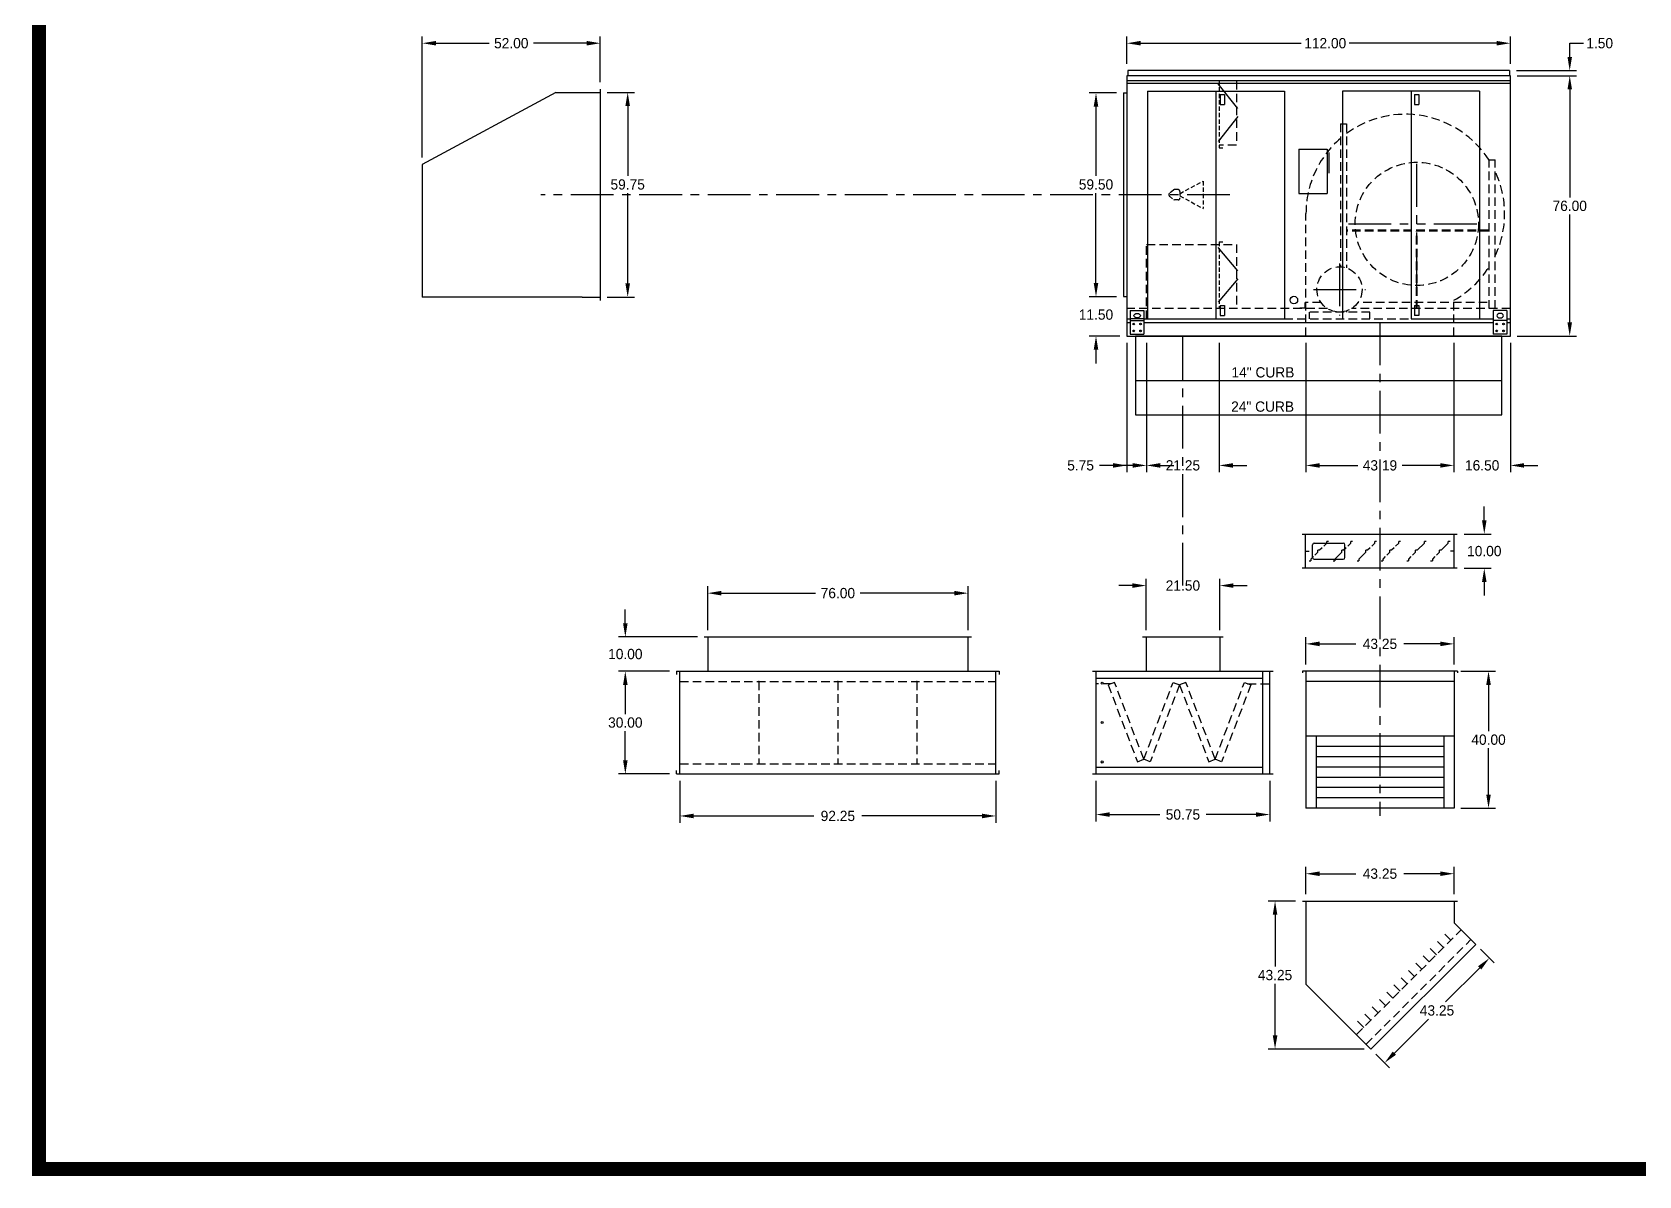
# Model space of a CAD drawing. Header units: inches. Extents: x 2 to 748, y -875 to 77.
# Drawn here: x 2.4 to 471.6, y -875.3 to -541.3 of the extents above; entities that cross this region are included whole.
import ezdxf
from ezdxf.enums import TextEntityAlignment as Align

# ---------------------------------------------------------------- set-up
doc = ezdxf.new("R2010")
doc.units = ezdxf.units.IN
doc.header["$LTSCALE"] = 10
doc.header["$MEASUREMENT"] = 0
for name, pattern in [('CENTER', [2, 1.25, -0.25, 0.25, -0.25]), ('HIDDEN', [0.375, 0.25, -0.125]), ('PHANTOM', [2.5, 1.25, -0.25, 0.25, -0.25, 0.25, -0.25])]:
    doc.linetypes.add(name, pattern=pattern)
for name, color, linetype in [('14CURB', 6, 'Continuous'), ('24CURB', 6, 'Continuous'), ('centerline', 2, 'CENTER'), ('DIFFUSER', 5, 'Continuous'), ('DISC-DAMPER', 5, 'Continuous'), ('FA-FILTER', 5, 'Continuous'), ('FDT-HOOD', 5, 'Continuous'), ('OBJECT', 5, 'Continuous'), ('RAM36UNIT', 3, 'Continuous')]:
    doc.layers.add(name, color=color, linetype=linetype)
doc.layers.add('TEXT', color=7, linetype='Continuous', lineweight=40)
doc.dimstyles.new('DIMENSIONS', dxfattribs={"dimscale": 0, "dimtxt": 3, "dimasz": 4, "dimexe": 2, "dimexo": 2, "dimgap": 1, "dimtad": 0, "dimtih": 1, "dimtoh": 1, "dimzin": 0, "dimdsep": 46, "dimtxsty": 'Standard', "dimcen": 0.09, "dimclrd": 256, "dimclrt": 1, "dimadec": 0, "dimazin": 0, "dimtfac": 1, "dimtofl": 0, "dimtmove": 0, "dimatfit": 3, "dimfxl": 0, "dimtolj": 1, "dimtzin": 0, "dimarcsym": 0})

# ---------------------------------------------------------------- blocks, each defined once
blk = doc.blocks.new('*D51')
at = {"layer": 'DEFPOINTS', "color": 0}
for p in [(168.33, -558.93), (168.33, -618.68), (176.32, -618.68)]:
    blk.add_point(p, dxfattribs=at)
at = {"layer": 'RAM36UNIT', "color": 0, "lineweight": -2}
for p, q in [((170.33, -558.93), (178.32, -558.93)), ((170.33, -618.68), (178.32, -618.68))]:
    blk.add_line(p, q, dxfattribs=at)
at = {"layer": 'RAM36UNIT', "lineweight": -2}
for p, q in [((176.32, -562.93), (176.32, -583.31)), ((176.32, -614.68), (176.32, -588.31))]:
    blk.add_line(p, q, dxfattribs=at)
at = {"layer": 'RAM36UNIT'}
for points in [[(175.65, -562.93), (176.99, -562.93), (176.32, -558.93)], [(175.65, -614.68), (176.99, -614.68), (176.32, -618.68)]]:
    blk.add_solid(points, dxfattribs=at)
at = {"layer": 'RAM36UNIT', "color": 1, "insert": (176.32, -585.81), "char_height": 3, "attachment_point": 5}
blk.add_mtext('\\A1;59.75', dxfattribs=at)
blk = doc.blocks.new('*D52')
at = {"layer": 'DEFPOINTS', "color": 0}
for p in [(168.33, -544.56), (168.33, -557.93), (116.33, -579.93)]:
    blk.add_point(p, dxfattribs=at)
at = {"layer": 'RAM36UNIT', "color": 0, "lineweight": -2}
for p, q in [((116.33, -577.93), (116.33, -542.56)), ((168.33, -555.93), (168.33, -542.56))]:
    blk.add_line(p, q, dxfattribs=at)
at = {"layer": 'RAM36UNIT', "lineweight": -2}
for p, q in [((120.33, -544.56), (135.83, -544.56)), ((164.33, -544.56), (148.83, -544.56))]:
    blk.add_line(p, q, dxfattribs=at)
at = {"layer": 'RAM36UNIT'}
for points in [[(120.33, -543.89), (120.33, -545.22), (116.33, -544.56)], [(164.33, -543.89), (164.33, -545.22), (168.33, -544.56)]]:
    blk.add_solid(points, dxfattribs=at)
at = {"layer": 'RAM36UNIT', "color": 1, "insert": (142.33, -544.56), "char_height": 3, "attachment_point": 5}
blk.add_mtext('\\A1;52.00', dxfattribs=at)
blk = doc.blocks.new('*D54')
at = {"layer": 'DEFPOINTS', "color": 0}
for p in [(423.92, -807.69), (393.34, -838.27), (397.34, -842.27)]:
    blk.add_point(p, dxfattribs=at)
at = {"layer": 'RAM36UNIT', "color": 0, "lineweight": -2}
for p, q in [((425.34, -809.11), (429.34, -813.11)), ((394.76, -839.69), (398.76, -843.69))]:
    blk.add_line(p, q, dxfattribs=at)
at = {"layer": 'RAM36UNIT', "lineweight": -2}
for p, q in [((425.1, -814.52), (415.13, -824.48)), ((400.17, -839.45), (410.13, -829.48))]:
    blk.add_line(p, q, dxfattribs=at)
at = {"layer": 'RAM36UNIT'}
for points in [[(424.62, -814.05), (425.57, -814.99), (427.92, -811.69)], [(399.7, -838.97), (400.64, -839.92), (397.34, -842.27)]]:
    blk.add_solid(points, dxfattribs=at)
at = {"layer": 'RAM36UNIT', "color": 1, "insert": (412.63, -826.98), "char_height": 3, "attachment_point": 5}
blk.add_mtext('\\A1;43.25', dxfattribs=at)
blk = doc.blocks.new('*D55')
at = {"layer": 'DEFPOINTS', "color": 0}
for p in [(373.34, -795.02), (365.34, -838.27), (393.34, -838.27)]:
    blk.add_point(p, dxfattribs=at)
at = {"layer": 'RAM36UNIT', "color": 0, "lineweight": -2}
for p, q in [((371.34, -795.02), (363.34, -795.02)), ((391.34, -838.27), (363.34, -838.27))]:
    blk.add_line(p, q, dxfattribs=at)
at = {"layer": 'RAM36UNIT', "lineweight": -2}
for p, q in [((365.34, -799.02), (365.34, -814.15)), ((365.34, -834.27), (365.34, -819.15))]:
    blk.add_line(p, q, dxfattribs=at)
at = {"layer": 'RAM36UNIT'}
for points in [[(364.68, -799.02), (366.01, -799.02), (365.34, -795.02)], [(364.68, -834.27), (366.01, -834.27), (365.34, -838.27)]]:
    blk.add_solid(points, dxfattribs=at)
at = {"layer": 'RAM36UNIT', "color": 1, "insert": (365.34, -816.65), "char_height": 3, "attachment_point": 5}
blk.add_mtext('\\A1;43.25', dxfattribs=at)
blk = doc.blocks.new('*D56')
at = {"layer": 'DEFPOINTS', "color": 0}
for p in [(417.59, -787.05), (374.34, -795.02), (417.59, -795.02)]:
    blk.add_point(p, dxfattribs=at)
at = {"layer": 'RAM36UNIT', "color": 0, "lineweight": -2}
for p, q in [((374.34, -793.02), (374.34, -785.05)), ((417.59, -793.02), (417.59, -785.05))]:
    blk.add_line(p, q, dxfattribs=at)
at = {"layer": 'RAM36UNIT', "lineweight": -2}
for p, q in [((378.34, -787.05), (388.97, -787.05)), ((413.59, -787.05), (402.97, -787.05))]:
    blk.add_line(p, q, dxfattribs=at)
at = {"layer": 'RAM36UNIT'}
for points in [[(378.34, -786.38), (378.34, -787.72), (374.34, -787.05)], [(413.59, -786.38), (413.59, -787.72), (417.59, -787.05)]]:
    blk.add_solid(points, dxfattribs=at)
at = {"layer": 'RAM36UNIT', "color": 1, "insert": (395.97, -787.05), "char_height": 3, "attachment_point": 5}
blk.add_mtext('\\A1;43.25', dxfattribs=at)
blk = doc.blocks.new('*D57')
at = {"layer": 'DEFPOINTS', "color": 0}
for p in [(434.06, -554.06), (451.38, -554.06), (434.06, -630.06)]:
    blk.add_point(p, dxfattribs=at)
at = {"layer": 'RAM36UNIT', "color": 0, "lineweight": -2}
for p, q in [((436.06, -554.06), (453.38, -554.06)), ((436.06, -630.06), (453.38, -630.06))]:
    blk.add_line(p, q, dxfattribs=at)
at = {"layer": 'RAM36UNIT', "lineweight": -2}
for p, q in [((451.38, -558.06), (451.38, -589.56)), ((451.38, -626.06), (451.38, -594.56))]:
    blk.add_line(p, q, dxfattribs=at)
at = {"layer": 'RAM36UNIT'}
for points in [[(450.72, -558.06), (452.05, -558.06), (451.38, -554.06)], [(450.72, -626.06), (452.05, -626.06), (451.38, -630.06)]]:
    blk.add_solid(points, dxfattribs=at)
at = {"layer": 'RAM36UNIT', "color": 1, "insert": (451.38, -592.06), "char_height": 3, "attachment_point": 5}
blk.add_mtext('\\A1;76.00', dxfattribs=at)
blk = doc.blocks.new('*D58')
at = {"layer": 'DEFPOINTS', "color": 0}
for p in [(321.06, -559.06), (313.06, -618.56), (321.06, -618.56)]:
    blk.add_point(p, dxfattribs=at)
at = {"layer": 'RAM36UNIT', "color": 0, "lineweight": -2}
for p, q in [((319.06, -559.06), (311.06, -559.06)), ((319.06, -618.56), (311.06, -618.56))]:
    blk.add_line(p, q, dxfattribs=at)
at = {"layer": 'RAM36UNIT', "lineweight": -2}
for p, q in [((313.06, -563.06), (313.06, -583.31)), ((313.06, -614.56), (313.06, -588.31))]:
    blk.add_line(p, q, dxfattribs=at)
at = {"layer": 'RAM36UNIT'}
for points in [[(312.39, -563.06), (313.73, -563.06), (313.06, -559.06)], [(312.39, -614.56), (313.73, -614.56), (313.06, -618.56)]]:
    blk.add_solid(points, dxfattribs=at)
at = {"layer": 'RAM36UNIT', "color": 1, "insert": (313.06, -585.81), "char_height": 3, "attachment_point": 5}
blk.add_mtext('\\A1;59.50', dxfattribs=at)
blk = doc.blocks.new('*D59')
at = {"layer": 'DEFPOINTS', "color": 0}
for p in [(418.53, -687.86), (426.43, -687.86), (418.53, -697.86)]:
    blk.add_point(p, dxfattribs=at)
at = {"layer": 'RAM36UNIT', "lineweight": -2}
for p, q in [((426.43, -683.86), (426.43, -679.86)), ((426.43, -701.86), (426.43, -705.86))]:
    blk.add_line(p, q, dxfattribs=at)
at = {"layer": 'RAM36UNIT', "color": 0, "lineweight": -2}
for p, q in [((420.53, -687.86), (428.43, -687.86)), ((420.53, -697.86), (428.43, -697.86))]:
    blk.add_line(p, q, dxfattribs=at)
at = {"layer": 'RAM36UNIT'}
for points in [[(425.76, -683.86), (427.1, -683.86), (426.43, -687.86)], [(425.76, -701.86), (427.1, -701.86), (426.43, -697.86)]]:
    blk.add_solid(points, dxfattribs=at)
at = {"layer": 'RAM36UNIT', "color": 1, "insert": (426.43, -692.86), "char_height": 3, "attachment_point": 5}
blk.add_mtext('\\A1;10.00', dxfattribs=at)
blk = doc.blocks.new('*D60')
at = {"layer": 'DEFPOINTS', "color": 0}
for p in [(417.56, -630.06), (434.06, -630.06), (417.56, -667.83)]:
    blk.add_point(p, dxfattribs=at)
at = {"layer": 'RAM36UNIT', "color": 0, "lineweight": -2}
for p, q in [((417.56, -632.06), (417.56, -669.83)), ((434.06, -632.06), (434.06, -669.83))]:
    blk.add_line(p, q, dxfattribs=at)
at = {"layer": 'RAM36UNIT', "lineweight": -2}
for p, q in [((413.56, -667.83), (409.56, -667.83)), ((438.06, -667.83), (442.06, -667.83))]:
    blk.add_line(p, q, dxfattribs=at)
at = {"layer": 'RAM36UNIT'}
for points in [[(413.56, -667.17), (413.56, -668.5), (417.56, -667.83)], [(438.06, -667.17), (438.06, -668.5), (434.06, -667.83)]]:
    blk.add_solid(points, dxfattribs=at)
at = {"layer": 'RAM36UNIT', "color": 1, "insert": (425.81, -667.83), "char_height": 3, "attachment_point": 5}
blk.add_mtext('\\A1;16.50', dxfattribs=at)
blk = doc.blocks.new('*D61')
at = {"layer": 'DEFPOINTS', "color": 0}
for p in [(374.37, -630.06), (417.56, -630.06), (374.37, -667.83)]:
    blk.add_point(p, dxfattribs=at)
at = {"layer": 'RAM36UNIT', "color": 0, "lineweight": -2}
for p, q in [((374.37, -632.06), (374.37, -669.83)), ((417.56, -632.06), (417.56, -669.83))]:
    blk.add_line(p, q, dxfattribs=at)
at = {"layer": 'RAM36UNIT', "lineweight": -2}
for p, q in [((378.37, -667.83), (389.47, -667.83)), ((413.56, -667.83), (402.47, -667.83))]:
    blk.add_line(p, q, dxfattribs=at)
at = {"layer": 'RAM36UNIT'}
for points in [[(378.37, -667.17), (378.37, -668.5), (374.37, -667.83)], [(413.56, -667.17), (413.56, -668.5), (417.56, -667.83)]]:
    blk.add_solid(points, dxfattribs=at)
at = {"layer": 'RAM36UNIT', "color": 1, "insert": (395.97, -667.83), "char_height": 3, "attachment_point": 5}
blk.add_mtext('\\A1;43.19', dxfattribs=at)
blk = doc.blocks.new('*D62')
at = {"layer": 'DEFPOINTS', "color": 0}
for p in [(321.06, -618.56), (313.06, -630.06), (322.06, -630.06)]:
    blk.add_point(p, dxfattribs=at)
at = {"layer": 'RAM36UNIT', "lineweight": -2}
for p, q in [((313.06, -614.56), (313.06, -610.56)), ((313.06, -634.06), (313.06, -638.06))]:
    blk.add_line(p, q, dxfattribs=at)
at = {"layer": 'RAM36UNIT', "color": 0, "lineweight": -2}
for p, q in [((319.06, -618.56), (311.06, -618.56)), ((320.06, -630.06), (311.06, -630.06))]:
    blk.add_line(p, q, dxfattribs=at)
at = {"layer": 'RAM36UNIT'}
for points in [[(312.39, -614.56), (313.73, -614.56), (313.06, -618.56)], [(312.39, -634.06), (313.73, -634.06), (313.06, -630.06)]]:
    blk.add_solid(points, dxfattribs=at)
at = {"layer": 'RAM36UNIT', "color": 1, "insert": (313.06, -623.81), "char_height": 3, "attachment_point": 5}
blk.add_mtext('\\A1;11.50', dxfattribs=at)
blk = doc.blocks.new('*D64')
at = {"layer": 'DEFPOINTS', "color": 0}
for p in [(434.06, -544.56), (322.06, -552.56), (434.06, -552.56)]:
    blk.add_point(p, dxfattribs=at)
at = {"layer": 'RAM36UNIT', "color": 0, "lineweight": -2}
for p, q in [((322.06, -550.56), (322.06, -542.56)), ((434.06, -550.56), (434.06, -542.56))]:
    blk.add_line(p, q, dxfattribs=at)
at = {"layer": 'RAM36UNIT', "lineweight": -2}
for p, q in [((326.06, -544.56), (372.99, -544.56)), ((430.06, -544.56), (386.99, -544.56))]:
    blk.add_line(p, q, dxfattribs=at)
at = {"layer": 'RAM36UNIT'}
for points in [[(326.06, -543.89), (326.06, -545.22), (322.06, -544.56)], [(430.06, -543.89), (430.06, -545.22), (434.06, -544.56)]]:
    blk.add_solid(points, dxfattribs=at)
at = {"layer": 'RAM36UNIT', "color": 1, "insert": (379.99, -544.56), "char_height": 3, "attachment_point": 5}
blk.add_mtext('\\A1;112.00', dxfattribs=at)
blk = doc.blocks.new('*D65')
at = {"layer": 'DEFPOINTS', "color": 0}
for p in [(433.81, -552.56), (451.38, -552.56), (434.06, -554.06)]:
    blk.add_point(p, dxfattribs=at)
at = {"layer": 'RAM36UNIT', "lineweight": -2}
for p, q in [((451.38, -548.56), (451.38, -544.56)), ((451.38, -544.56), (455.38, -544.56)), ((451.38, -558.06), (451.38, -562.06))]:
    blk.add_line(p, q, dxfattribs=at)
at = {"layer": 'RAM36UNIT', "color": 0, "lineweight": -2}
for p, q in [((435.81, -552.56), (453.38, -552.56)), ((436.06, -554.06), (453.38, -554.06))]:
    blk.add_line(p, q, dxfattribs=at)
at = {"layer": 'RAM36UNIT'}
for points in [[(450.72, -548.56), (452.05, -548.56), (451.38, -552.56)], [(450.72, -558.06), (452.05, -558.06), (451.38, -554.06)]]:
    blk.add_solid(points, dxfattribs=at)
at = {"layer": 'RAM36UNIT', "color": 1, "insert": (460.13, -544.56), "char_height": 3, "attachment_point": 5}
blk.add_mtext('\\A1;1.50', dxfattribs=at)
blk = doc.blocks.new('*D138')
at = {"layer": 'DEFPOINTS', "color": 0}
for p in [(191.56, -757.92), (283.81, -757.92), (191.56, -770.19)]:
    blk.add_point(p, dxfattribs=at)
at = {"layer": 'RAM36UNIT', "color": 0, "lineweight": -2}
for p, q in [((191.56, -759.92), (191.56, -772.19)), ((283.81, -759.92), (283.81, -772.19))]:
    blk.add_line(p, q, dxfattribs=at)
at = {"layer": 'RAM36UNIT', "lineweight": -2}
for p, q in [((195.56, -770.19), (230.69, -770.19)), ((279.81, -770.19), (244.69, -770.19))]:
    blk.add_line(p, q, dxfattribs=at)
at = {"layer": 'RAM36UNIT'}
for points in [[(195.56, -769.52), (195.56, -770.85), (191.56, -770.19)], [(279.81, -769.52), (279.81, -770.85), (283.81, -770.19)]]:
    blk.add_solid(points, dxfattribs=at)
at = {"layer": 'RAM36UNIT', "color": 1, "insert": (237.69, -770.19), "char_height": 3, "attachment_point": 5}
blk.add_mtext('\\A1;92.25', dxfattribs=at)
blk = doc.blocks.new('*D139')
at = {"layer": 'DEFPOINTS', "color": 0}
for p in [(313.06, -757.92), (363.81, -757.92), (313.06, -769.77)]:
    blk.add_point(p, dxfattribs=at)
at = {"layer": 'RAM36UNIT', "color": 0, "lineweight": -2}
for p, q in [((313.06, -759.92), (313.06, -771.77)), ((363.81, -759.92), (363.81, -771.77))]:
    blk.add_line(p, q, dxfattribs=at)
at = {"layer": 'RAM36UNIT', "lineweight": -2}
for p, q in [((317.06, -769.77), (331.69, -769.77)), ((359.81, -769.77), (345.19, -769.77))]:
    blk.add_line(p, q, dxfattribs=at)
at = {"layer": 'RAM36UNIT'}
for points in [[(317.06, -769.11), (317.06, -770.44), (313.06, -769.77)], [(359.81, -769.11), (359.81, -770.44), (363.81, -769.77)]]:
    blk.add_solid(points, dxfattribs=at)
at = {"layer": 'RAM36UNIT', "color": 1, "insert": (338.44, -769.77), "char_height": 3, "attachment_point": 5}
blk.add_mtext('\\A1;50.75', dxfattribs=at)
blk = doc.blocks.new('*D140')
at = {"layer": 'DEFPOINTS', "color": 0}
for p in [(199.69, -705.13), (199.69, -717.92), (275.69, -717.92)]:
    blk.add_point(p, dxfattribs=at)
at = {"layer": 'RAM36UNIT', "color": 0, "lineweight": -2}
for p, q in [((199.69, -715.92), (199.69, -703.13)), ((275.69, -715.92), (275.69, -703.13))]:
    blk.add_line(p, q, dxfattribs=at)
at = {"layer": 'RAM36UNIT', "lineweight": -2}
for p, q in [((203.69, -705.13), (231.19, -705.13)), ((271.69, -705.13), (244.19, -705.13))]:
    blk.add_line(p, q, dxfattribs=at)
at = {"layer": 'RAM36UNIT'}
for points in [[(203.69, -704.46), (203.69, -705.8), (199.69, -705.13)], [(271.69, -704.46), (271.69, -705.8), (275.69, -705.13)]]:
    blk.add_solid(points, dxfattribs=at)
at = {"layer": 'RAM36UNIT', "color": 1, "insert": (237.69, -705.13), "char_height": 3, "attachment_point": 5}
blk.add_mtext('\\A1;76.00', dxfattribs=at)
blk = doc.blocks.new('*D141')
at = {"layer": 'DEFPOINTS', "color": 0}
for p in [(175.63, -717.92), (198.69, -717.92), (190.56, -727.92)]:
    blk.add_point(p, dxfattribs=at)
at = {"layer": 'RAM36UNIT', "lineweight": -2}
for p, q in [((175.63, -713.92), (175.63, -709.92)), ((175.63, -731.92), (175.63, -735.92))]:
    blk.add_line(p, q, dxfattribs=at)
at = {"layer": 'RAM36UNIT', "color": 0, "lineweight": -2}
for p, q in [((196.69, -717.92), (173.63, -717.92)), ((188.56, -727.92), (173.63, -727.92))]:
    blk.add_line(p, q, dxfattribs=at)
at = {"layer": 'RAM36UNIT'}
for points in [[(174.97, -713.92), (176.3, -713.92), (175.63, -717.92)], [(174.97, -731.92), (176.3, -731.92), (175.63, -727.92)]]:
    blk.add_solid(points, dxfattribs=at)
at = {"layer": 'RAM36UNIT', "color": 1, "insert": (175.63, -722.92), "char_height": 3, "attachment_point": 5}
blk.add_mtext('\\A1;10.00', dxfattribs=at)
blk = doc.blocks.new('*D142')
at = {"layer": 'DEFPOINTS', "color": 0}
for p in [(190.56, -727.92), (175.63, -757.92), (190.56, -757.92)]:
    blk.add_point(p, dxfattribs=at)
at = {"layer": 'RAM36UNIT', "color": 0, "lineweight": -2}
for p, q in [((188.56, -727.92), (173.63, -727.92)), ((188.56, -757.92), (173.63, -757.92))]:
    blk.add_line(p, q, dxfattribs=at)
at = {"layer": 'RAM36UNIT', "lineweight": -2}
for p, q in [((175.63, -731.92), (175.63, -740.42)), ((175.63, -753.92), (175.63, -745.42))]:
    blk.add_line(p, q, dxfattribs=at)
at = {"layer": 'RAM36UNIT'}
for points in [[(174.97, -731.92), (176.3, -731.92), (175.63, -727.92)], [(174.97, -753.92), (176.3, -753.92), (175.63, -757.92)]]:
    blk.add_solid(points, dxfattribs=at)
at = {"layer": 'RAM36UNIT', "color": 1, "insert": (175.63, -742.92), "char_height": 3, "attachment_point": 5}
blk.add_mtext('\\A1;30.00', dxfattribs=at)
blk = doc.blocks.new('*D143')
at = {"layer": 'DEFPOINTS', "color": 0}
for p in [(349.19, -702.92), (327.69, -717.92), (349.19, -717.92)]:
    blk.add_point(p, dxfattribs=at)
at = {"layer": 'RAM36UNIT', "lineweight": -2}
for p, q in [((323.69, -702.92), (319.69, -702.92)), ((353.19, -702.92), (357.19, -702.92))]:
    blk.add_line(p, q, dxfattribs=at)
at = {"layer": 'RAM36UNIT', "color": 0, "lineweight": -2}
for p, q in [((327.69, -715.92), (327.69, -700.92)), ((349.19, -715.92), (349.19, -700.92))]:
    blk.add_line(p, q, dxfattribs=at)
at = {"layer": 'RAM36UNIT'}
for points in [[(323.69, -702.25), (323.69, -703.58), (327.69, -702.92)], [(353.19, -702.25), (353.19, -703.58), (349.19, -702.92)]]:
    blk.add_solid(points, dxfattribs=at)
at = {"layer": 'RAM36UNIT', "color": 1, "insert": (338.44, -702.92), "char_height": 3, "attachment_point": 5}
blk.add_mtext('\\A1;21.50', dxfattribs=at)
blk = doc.blocks.new('*D144')
at = {"layer": 'DEFPOINTS', "color": 0}
for p in [(327.81, -630.06), (349.06, -630.06), (349.06, -667.83)]:
    blk.add_point(p, dxfattribs=at)
at = {"layer": 'RAM36UNIT', "color": 0, "lineweight": -2}
for p, q in [((327.81, -632.06), (327.81, -669.83)), ((349.06, -632.06), (349.06, -669.83))]:
    blk.add_line(p, q, dxfattribs=at)
at = {"layer": 'RAM36UNIT', "lineweight": -2}
for p, q in [((323.81, -667.83), (319.81, -667.83)), ((353.06, -667.83), (357.06, -667.83))]:
    blk.add_line(p, q, dxfattribs=at)
at = {"layer": 'RAM36UNIT'}
for points in [[(323.81, -667.17), (323.81, -668.5), (327.81, -667.83)], [(353.06, -667.17), (353.06, -668.5), (349.06, -667.83)]]:
    blk.add_solid(points, dxfattribs=at)
at = {"layer": 'RAM36UNIT', "color": 1, "insert": (338.44, -667.83), "char_height": 3, "attachment_point": 5}
blk.add_mtext('\\A1;21.25', dxfattribs=at)
blk = doc.blocks.new('*D145')
at = {"layer": 'DEFPOINTS', "color": 0}
for p in [(322.06, -630.06), (327.81, -630.06), (327.81, -667.83)]:
    blk.add_point(p, dxfattribs=at)
at = {"layer": 'RAM36UNIT', "color": 0, "lineweight": -2}
for p, q in [((322.06, -632.06), (322.06, -669.83)), ((327.81, -632.06), (327.81, -669.83))]:
    blk.add_line(p, q, dxfattribs=at)
at = {"layer": 'RAM36UNIT', "lineweight": -2}
for p, q in [((318.06, -667.83), (314.06, -667.83)), ((331.81, -667.83), (335.81, -667.83))]:
    blk.add_line(p, q, dxfattribs=at)
at = {"layer": 'RAM36UNIT'}
for points in [[(318.06, -667.17), (318.06, -668.5), (322.06, -667.83)], [(331.81, -667.17), (331.81, -668.5), (327.81, -667.83)]]:
    blk.add_solid(points, dxfattribs=at)
at = {"layer": 'RAM36UNIT', "color": 1, "insert": (308.56, -667.83), "char_height": 3, "attachment_point": 5}
blk.add_mtext('\\A1;5.75', dxfattribs=at)
blk = doc.blocks.new('*D147')
at = {"layer": 'DEFPOINTS', "color": 0}
for p in [(417.59, -719.94), (374.34, -727.92), (417.59, -727.92)]:
    blk.add_point(p, dxfattribs=at)
at = {"layer": 'RAM36UNIT', "color": 0, "lineweight": -2}
for p, q in [((374.34, -725.92), (374.34, -717.94)), ((417.59, -725.92), (417.59, -717.94))]:
    blk.add_line(p, q, dxfattribs=at)
at = {"layer": 'RAM36UNIT', "lineweight": -2}
for p, q in [((378.34, -719.94), (388.97, -719.94)), ((413.59, -719.94), (402.97, -719.94))]:
    blk.add_line(p, q, dxfattribs=at)
at = {"layer": 'RAM36UNIT'}
for points in [[(378.34, -719.27), (378.34, -720.61), (374.34, -719.94)], [(413.59, -719.27), (413.59, -720.61), (417.59, -719.94)]]:
    blk.add_solid(points, dxfattribs=at)
at = {"layer": 'RAM36UNIT', "color": 1, "insert": (395.97, -719.94), "char_height": 3, "attachment_point": 5}
blk.add_mtext('\\A1;43.25', dxfattribs=at)
blk = doc.blocks.new('*D148')
at = {"layer": 'DEFPOINTS', "color": 0}
for p in [(417.59, -727.92), (417.59, -767.92), (427.67, -767.92)]:
    blk.add_point(p, dxfattribs=at)
at = {"layer": 'RAM36UNIT', "color": 0, "lineweight": -2}
for p, q in [((419.59, -727.92), (429.67, -727.92)), ((419.59, -767.92), (429.67, -767.92))]:
    blk.add_line(p, q, dxfattribs=at)
at = {"layer": 'RAM36UNIT', "lineweight": -2}
for p, q in [((427.67, -731.92), (427.67, -745.42)), ((427.67, -763.92), (427.67, -750.42))]:
    blk.add_line(p, q, dxfattribs=at)
at = {"layer": 'RAM36UNIT'}
for points in [[(427.01, -731.92), (428.34, -731.92), (427.67, -727.92)], [(427.01, -763.92), (428.34, -763.92), (427.67, -767.92)]]:
    blk.add_solid(points, dxfattribs=at)
at = {"layer": 'RAM36UNIT', "color": 1, "insert": (427.67, -747.92), "char_height": 3, "attachment_point": 5}
blk.add_mtext('\\A1;40.00', dxfattribs=at)

msp = doc.modelspace()

# ---------------------------------------------------------------- linework, layer by layer
at = {"color": 5, "ltscale": 12}
for p, q in [((349.311, -559.556), (349.311, -562.431)), ((349.311, -559.556), (350.561, -559.556)), ((349.311, -562.431), (350.561, -562.431)), ((350.561, -559.556), (350.561, -562.431)), ((406.061, -559.556), (406.061, -562.431)), ((406.061, -559.556), (407.311, -559.556)), ((406.061, -562.431), (407.311, -562.431)), ((407.311, -559.556), (407.311, -562.431)), ((372.311, -575.473), (372.311, -588.473)), ((372.311, -575.473), (380.561, -575.473)), ((380.561, -575.473), (380.561, -588.473)), ((381.061, -576.473), (381.061, -582.473)), ((372.311, -588.473), (380.561, -588.473)), ((349.311, -621.181), (350.561, -621.181)), ((349.311, -621.181), (349.311, -624.056)), ((350.561, -621.181), (350.561, -624.056)), ((406.061, -621.181), (406.061, -624.056)), ((406.061, -621.181), (407.311, -621.181)), ((407.311, -621.181), (407.311, -624.056)), ((349.311, -624.056), (350.561, -624.056))]:
    msp.add_line(p, q, dxfattribs=at)
at = {"layer": '14CURB'}
msp.add_lwpolyline([(324.561, -643.056), (431.561, -643.056), (431.561, -630.056), (324.561, -630.056)], close=True, dxfattribs=at)
at = {"layer": '24CURB'}
msp.add_lwpolyline([(324.561, -653.056), (431.561, -653.056), (431.561, -630.056), (324.561, -630.056)], close=True, dxfattribs=at)
at = {"layer": 'centerline'}
for p, q in [((352.182, -588.806), (150.995, -588.806)), ((395.967, -626.056), (395.967, -770.165)), ((338.436, -702.916), (338.436, -630.056))]:
    msp.add_line(p, q, dxfattribs=at)
at = {"layer": 'DIFFUSER'}
for p, q in [((373.342, -727.916), (373.342, -728.416)), ((374.342, -727.916), (374.342, -767.916)), ((417.592, -727.916), (417.592, -767.916)), ((418.592, -727.916), (418.592, -728.416)), ((377.342, -746.916), (377.342, -767.916)), ((414.592, -746.916), (414.592, -767.916)), ((373.342, -795.024), (418.592, -795.024)), ((374.342, -795.024), (374.342, -819.274)), ((417.592, -795.024), (417.592, -801.36)), ((417.592, -801.36), (423.924, -807.692)), ((393.342, -838.274), (423.924, -807.692)), ((393.342, -838.274), (374.342, -819.274))]:
    msp.add_line(p, q, dxfattribs=at)
at = {"layer": 'DIFFUSER', "color": 4, "linetype": 'HIDDEN'}
for p, q in [((389.099, -834.032), (419.682, -803.449)), ((391.928, -836.86), (422.51, -806.278)), ((414.555, -808.576), (412.434, -806.455)), ((416.676, -806.455), (414.555, -804.333)), ((410.313, -812.818), (408.191, -810.697)), ((412.434, -810.697), (410.313, -808.576)), ((406.07, -817.061), (403.949, -814.94)), ((408.191, -814.94), (406.07, -812.818)), ((401.827, -821.304), (399.706, -819.182)), ((403.949, -819.182), (401.827, -817.061)), ((395.463, -827.668), (393.342, -825.546)), ((397.585, -825.546), (395.463, -823.425)), ((399.706, -823.425), (397.585, -821.304)), ((391.221, -831.91), (389.099, -829.789)), ((393.342, -829.789), (391.221, -827.668))]:
    msp.add_line(p, q, dxfattribs=at)
at = {"layer": 'DISC-DAMPER'}
for p, q in [((373.279, -687.865), (418.529, -687.865)), ((374.279, -697.865), (374.279, -687.865)), ((417.529, -687.865), (417.529, -697.865)), ((418.529, -697.865), (373.279, -697.865)), ((418.592, -727.916), (373.342, -727.916)), ((417.592, -730.916), (374.342, -730.916)), ((417.592, -746.916), (374.342, -746.916)), ((414.592, -749.916), (377.342, -749.916)), ((414.592, -752.916), (377.342, -752.916)), ((414.592, -755.916), (377.342, -755.916)), ((414.592, -758.916), (377.342, -758.916)), ((414.592, -761.916), (377.342, -761.916)), ((417.592, -767.916), (374.342, -767.916)), ((414.592, -764.916), (377.342, -764.916))]:
    msp.add_line(p, q, dxfattribs=at)
at = {"layer": 'DISC-DAMPER', "color": 4, "linetype": 'HIDDEN', "ltscale": 8}
for p, q in [((374.279, -692.865), (375.279, -692.865)), ((380.434, -690.536), (380.434, -690.036)), ((380.934, -690.036), (380.434, -690.036)), ((384.854, -693.115), (382.776, -695.193)), ((384.854, -693.115), (384.854, -692.615)), ((385.354, -692.615), (384.854, -692.615)), ((387.934, -690.036), (387.434, -690.036)), ((387.434, -690.536), (387.434, -690.036)), ((391.854, -693.115), (389.776, -695.193)), ((391.854, -693.115), (391.854, -692.615)), ((392.354, -692.615), (391.854, -692.615)), ((394.934, -690.036), (394.434, -690.036)), ((394.434, -690.536), (394.434, -690.036)), ((401.434, -690.536), (401.434, -690.036)), ((401.934, -690.036), (401.434, -690.036)), ((408.934, -690.536), (406.854, -692.615)), ((409.434, -690.036), (408.934, -690.036)), ((408.934, -690.536), (408.934, -690.036)), ((415.934, -690.536), (413.854, -692.615)), ((415.934, -690.536), (415.934, -690.036)), ((416.434, -690.036), (415.934, -690.036)), ((417.529, -692.865), (416.529, -692.865)), ((375.276, -695.693), (375.776, -695.693)), ((375.776, -695.193), (375.776, -695.693)), ((382.276, -695.693), (382.776, -695.693)), ((382.776, -695.193), (382.776, -695.693)), ((389.276, -695.693), (389.776, -695.693)), ((389.776, -695.193), (389.776, -695.693)), ((396.276, -695.693), (396.776, -695.693)), ((396.776, -695.193), (396.776, -695.693))]:
    msp.add_line(p, q, dxfattribs=at)
at = {"layer": 'DISC-DAMPER', "color": 4, "linetype": 'HIDDEN', "ltscale": 0.5}
for p, q in [((377.854, -693.115), (375.776, -695.193)), ((378.354, -692.615), (377.854, -692.615)), ((377.854, -693.115), (377.854, -692.615)), ((380.434, -690.536), (378.354, -692.615)), ((387.434, -690.536), (385.354, -692.615)), ((394.434, -690.536), (392.354, -692.615)), ((398.854, -693.115), (396.776, -695.193)), ((399.354, -692.615), (398.854, -692.615)), ((398.854, -693.115), (398.854, -692.615)), ((401.434, -690.536), (399.354, -692.615)), ((406.354, -693.115), (404.276, -695.193)), ((406.854, -692.615), (406.354, -692.615)), ((406.354, -693.115), (406.354, -692.615)), ((413.354, -693.115), (411.276, -695.193)), ((413.354, -693.115), (413.354, -692.615)), ((413.854, -692.615), (413.354, -692.615)), ((403.776, -695.693), (404.276, -695.693)), ((404.276, -695.193), (404.276, -695.693)), ((410.776, -695.693), (411.276, -695.693)), ((411.276, -695.193), (411.276, -695.693))]:
    msp.add_line(p, q, dxfattribs=at)
at = {"layer": 'DISC-DAMPER', "ltscale": 8}
for p, q in [((376.321, -694.745), (376.321, -690.985)), ((376.791, -690.515), (385.251, -690.515)), ((385.721, -694.745), (385.721, -690.985)), ((376.791, -695.215), (385.251, -695.215))]:
    msp.add_line(p, q, dxfattribs=at)
for centre, start, end in [((376.791, -690.985), 90, 180), ((385.251, -690.985), 0, 90), ((376.791, -694.745), 180, 270), ((385.251, -694.745), 270, 0)]:
    msp.add_arc(centre, 0.47, start, end, dxfattribs=at)
at = {"layer": 'FA-FILTER'}
for p, q in [((198.686, -717.916), (276.686, -717.916)), ((199.686, -717.916), (199.686, -727.916)), ((275.686, -717.916), (275.686, -727.916)), ((326.686, -717.916), (350.186, -717.916)), ((327.686, -717.916), (327.686, -727.916)), ((349.186, -717.916), (349.186, -727.916)), ((190.561, -727.916), (284.811, -727.916)), ((190.561, -727.916), (190.561, -728.916)), ((191.561, -757.916), (191.561, -727.916)), ((283.811, -757.916), (283.811, -727.916)), ((284.811, -727.916), (284.811, -728.916)), ((312.061, -727.916), (364.811, -727.916)), ((313.061, -757.916), (313.061, -727.916)), ((313.061, -729.916), (361.811, -729.916)), ((361.811, -757.916), (361.811, -727.916)), ((363.811, -757.916), (363.811, -727.916)), ((190.561, -757.916), (190.561, -756.916)), ((190.561, -757.916), (284.811, -757.916)), ((284.811, -757.916), (284.811, -756.916)), ((312.061, -757.916), (364.811, -757.916)), ((313.061, -755.916), (361.811, -755.916))]:
    msp.add_line(p, q, dxfattribs=at)
at = {"layer": 'FA-FILTER', "color": 4, "linetype": 'HIDDEN'}
for p, q in [((191.561, -730.916), (283.811, -730.916)), ((214.623, -730.916), (214.623, -754.916)), ((237.686, -730.916), (237.686, -754.916)), ((260.748, -730.916), (260.748, -754.916)), ((317.53, -731.559), (313.061, -731.559)), ((357.341, -731.559), (363.811, -731.559)), ((191.561, -754.916), (283.811, -754.916))]:
    msp.add_line(p, q, dxfattribs=at)
for points in [[(316.596, -731.916), (325.147, -754.341), (327.016, -753.628), (318.465, -731.203)], [(337.436, -731.916), (328.884, -754.341), (327.016, -753.628), (335.567, -731.203)], [(337.436, -731.916), (345.987, -754.341), (347.856, -753.628), (339.304, -731.203)], [(358.276, -731.916), (349.724, -754.341), (347.856, -753.628), (356.407, -731.203)]]:
    msp.add_lwpolyline(points, close=True, dxfattribs=at)
at = {"layer": 'FA-FILTER'}
for centre in [(314.873, -731.416), (314.873, -742.916), (314.873, -754.416)]:
    msp.add_circle(centre, 0.312, dxfattribs=at)
for p in [(214.623, -730.916), (237.686, -730.916), (260.748, -730.916)]:
    msp.add_point(p, dxfattribs=at)
at = {"layer": 'FDT-HOOD'}
for p, q in [((168.328, -557.931), (168.328, -619.681)), ((155.328, -558.931), (116.328, -579.931)), ((155.328, -558.931), (168.328, -558.931)), ((116.328, -579.931), (116.328, -618.681)), ((163.078, -618.681), (116.328, -618.681)), ((163.078, -618.681), (168.328, -618.681))]:
    msp.add_line(p, q, dxfattribs=at)
at = {"layer": 'OBJECT'}
for p, q in [((433.811, -552.556), (322.311, -552.556)), ((322.311, -552.556), (322.311, -554.056)), ((433.811, -552.556), (433.811, -554.056)), ((322.061, -554.056), (322.061, -630.056)), ((434.061, -554.056), (322.061, -554.056)), ((434.061, -555.556), (322.061, -555.556)), ((434.061, -556.306), (322.061, -556.306)), ((434.061, -576.806), (434.061, -554.056)), ((321.061, -559.056), (321.061, -618.556)), ((321.061, -559.056), (322.061, -559.056)), ((328.061, -558.556), (328.061, -625.056)), ((328.061, -558.556), (368.061, -558.556)), ((348.061, -558.556), (348.061, -625.056)), ((368.061, -558.556), (368.061, -625.056)), ((385.061, -558.556), (385.061, -625.056)), ((425.061, -558.556), (385.061, -558.556)), ((405.061, -558.556), (405.061, -625.056)), ((425.061, -558.556), (425.061, -625.056)), ((434.061, -608.306), (434.061, -576.806)), ((434.061, -630.056), (434.061, -608.306)), ((321.061, -618.556), (322.061, -618.556)), ((322.061, -625.056), (323.061, -625.056)), ((322.061, -626.056), (323.061, -626.056)), ((327.061, -625.056), (368.061, -625.056)), ((327.061, -626.056), (429.061, -626.056)), ((405.061, -625.056), (429.061, -625.056)), ((407.311, -624.056), (406.061, -624.056)), ((433.061, -625.056), (434.061, -625.056)), ((433.061, -626.056), (434.061, -626.056)), ((322.061, -630.056), (434.061, -630.056))]:
    msp.add_line(p, q, dxfattribs=at)
at = {"layer": 'OBJECT', "color": 4, "linetype": 'HIDDEN', "ltscale": 12}
for p, q in [((354.433, -563.616), (348.688, -556.37)), ((354.433, -565.995), (348.688, -573.241)), ((354.433, -610.991), (348.688, -604.245)), ((354.433, -613.37), (348.688, -620.116))]:
    msp.add_line(p, q, dxfattribs=at)
at = {"layer": 'OBJECT', "color": 4, "linetype": 'HIDDEN', "ltscale": 0.5}
for p, q in [((349.061, -555.556), (349.061, -575.056)), ((349.061, -575.056), (350.061, -575.056)), ((337.542, -588.497), (344.311, -584.806)), ((344.311, -584.806), (344.311, -592.806)), ((335.652, -587.426), (334.485, -588.426)), ((334.485, -589.185), (335.652, -590.185)), ((337.042, -587.306), (335.977, -587.306)), ((337.042, -590.306), (335.977, -590.306)), ((337.542, -587.806), (337.542, -589.806)), ((337.542, -589.114), (344.311, -592.806)), ((349.061, -602.556), (349.061, -622.056)), ((349.061, -602.556), (350.061, -602.556))]:
    msp.add_line(p, q, dxfattribs=at)
at = {"layer": 'OBJECT', "color": 4, "linetype": 'HIDDEN'}
for p, q in [((354.061, -555.556), (354.061, -574.306)), ((384.436, -568.056), (384.436, -609.861)), ((384.436, -568.056), (386.186, -568.056)), ((386.186, -568.056), (386.186, -610.174)), ((354.061, -574.306), (349.061, -574.306)), ((427.811, -622.056), (427.811, -578.574)), ((427.811, -578.574), (429.561, -578.574)), ((429.561, -622.056), (429.561, -578.574)), ((335.652, -590.185), (335.977, -590.306)), ((374.373, -630.056), (374.373, -594.306)), ((427.811, -599.181), (386.186, -599.181)), ((427.811, -599.431), (386.186, -599.431)), ((406.623, -622.056), (406.623, -599.431)), ((406.873, -622.056), (406.873, -599.431)), ((327.811, -603.306), (354.061, -603.306)), ((327.811, -625.056), (327.811, -603.306)), ((354.061, -603.306), (354.061, -622.056)), ((380.668, -622.056), (322.061, -622.056)), ((372.623, -621.806), (374.123, -621.806)), ((372.623, -622.056), (372.623, -621.806)), ((374.123, -620.306), (374.373, -620.306)), ((374.123, -621.806), (374.123, -620.306)), ((378.8, -620.306), (374.373, -620.306)), ((393.036, -623.056), (375.286, -623.056)), ((375.286, -623.056), (375.286, -625.056)), ((386.186, -622.737), (386.186, -623.056)), ((434.061, -622.056), (387.654, -622.056)), ((427.311, -620.306), (389.521, -620.306)), ((393.036, -625.056), (393.036, -623.056)), ((417.561, -630.056), (417.561, -619.598)), ((368.061, -625.056), (405.061, -625.056))]:
    msp.add_line(p, q, dxfattribs=at)
at = {"layer": 'OBJECT', "color": 191, "linetype": 'PHANTOM'}
for p, q in [((406.748, -617.306), (406.748, -577.306)), ((386.748, -597.306), (426.748, -597.306)), ((384.161, -608.856), (384.161, -624.056)), ((376.561, -616.456), (391.761, -616.456))]:
    msp.add_line(p, q, dxfattribs=at)
at = {"layer": 'OBJECT', "color": 5, "ltscale": 12}
for p, q in [((323.061, -622.556), (323.061, -629.556)), ((323.061, -622.556), (327.061, -622.556)), ((327.061, -622.556), (327.061, -629.556)), ((429.061, -622.556), (429.061, -629.556)), ((433.061, -622.556), (429.061, -622.556)), ((433.061, -622.556), (433.061, -629.556)), ((323.061, -625.556), (327.061, -625.556)), ((433.061, -625.556), (429.061, -625.556)), ((323.061, -629.556), (327.061, -629.556)), ((433.061, -629.556), (429.061, -629.556))]:
    msp.add_line(p, q, dxfattribs=at)
at = {"layer": 'OBJECT', "color": 4}
msp.add_line((327.061, -625.056), (323.061, -625.056), dxfattribs=at)
at = {"layer": 'OBJECT', "color": 4, "linetype": 'HIDDEN'}
for centre, radius in [((406.748, -597.306), 18), ((384.161, -616.456), 6.6)]:
    msp.add_circle(centre, radius, dxfattribs=at)
at = {"layer": 'OBJECT', "color": 5, "ltscale": 12}
for centre, radius in [((370.838, -619.557), 1.102), ((324.061, -626.556), 0.25), ((324.061, -628.556), 0.25), ((326.061, -626.556), 0.25), ((326.061, -628.556), 0.25), ((430.061, -626.556), 0.25), ((430.061, -628.556), 0.25), ((432.061, -626.556), 0.25), ((432.061, -628.556), 0.25)]:
    msp.add_circle(centre, radius, dxfattribs=at)
at = {"layer": 'OBJECT', "color": 4, "linetype": 'HIDDEN'}
for start, end in [(32.57659, 126.34688), (130.76948, 180), (334.55755, 25.44245), (299.2896, 327.42341)]:
    msp.add_arc((403.373, -594.306), 29, start, end, dxfattribs=at)
at = {"layer": 'OBJECT', "color": 4, "linetype": 'HIDDEN', "ltscale": 12}
msp.add_arc((334.811, -588.806), 0.5, 130.60129, 229.39871, dxfattribs=at)
at = {"layer": 'OBJECT', "color": 4, "linetype": 'HIDDEN', "ltscale": 0.5}
for centre, start, end in [((335.977, -587.806), 90, 130.60129), ((337.042, -587.806), 0, 90), ((337.042, -589.806), 270, 0)]:
    msp.add_arc(centre, 0.5, start, end, dxfattribs=at)
at = {"layer": 'OBJECT', "color": 5, "ltscale": 12}
msp.add_ellipse((325.061, -624.125), major_axis=(0.969, 0), ratio=0.6774874, dxfattribs=at)
at = {"layer": 'OBJECT', "color": 5, "ltscale": 12, "extrusion": (0, 0, -1)}
msp.add_ellipse((431.061, -624.125), major_axis=(-0.969, 0), ratio=0.6774874, dxfattribs=at)
at = {"layer": 'TEXT', "color": 3, "const_width": 4}
msp.add_lwpolyline([(4.433, 11.009), (4.433, -873.268), (746.297, -873.268), (746.297, 11.009), (4.433, 11.009)], dxfattribs=at)

# ---------------------------------------------------------------- texts
at = {"layer": '14CURB'}
msp.add_text('14" CURB', height=3, dxfattribs=at).set_placement((361.802, -643.056), align=Align.BOTTOM_CENTER)
at = {"layer": '24CURB'}
msp.add_text('24" CURB', height=3, dxfattribs=at).set_placement((361.704, -653.056), align=Align.BOTTOM_CENTER)

# ---------------------------------------------------------------- dimensions: what is measured, and where the dimension line sits
at = {"layer": 'RAM36UNIT'}
for base, p1, p2, picture, middle in [((168.328, -544.556), (116.328, -579.931), (168.328, -557.931), '*D52', (142.328, -544.556)), ((349.061, -667.832), (327.811, -630.056), (349.061, -630.056), '*D144', (338.436, -667.832)), ((374.373, -667.832), (417.561, -630.056), (374.373, -630.056), '*D61', (395.967, -667.832)), ((417.561, -667.832), (434.061, -630.056), (417.561, -630.056), '*D60', (425.811, -667.832)), ((199.686, -705.13), (275.686, -717.916), (199.686, -717.916), '*D140', (237.686, -705.13)), ((349.186, -702.916), (327.686, -717.916), (349.186, -717.916), '*D143', (338.436, -702.916)), ((417.592, -719.941), (374.342, -727.916), (417.592, -727.916), '*D147', (395.967, -719.941)), ((191.561, -770.186), (283.811, -757.916), (191.561, -757.916), '*D138', (237.686, -770.186)), ((313.061, -769.775), (363.811, -757.916), (313.061, -757.916), '*D139', (338.436, -769.775)), ((417.592, -787.049), (374.342, -795.024), (417.592, -795.024), '*D56', (395.967, -787.049))]:
    dim = msp.add_linear_dim(base=base, p1=p1, p2=p2, dimstyle='DIMENSIONS', override={"dimscale": 1}, dxfattribs=at)
    dim.commit()
    dim.dimension.update_dxf_attribs({"geometry": picture, "text_midpoint": middle})
for base, p1, p2, picture, middle in [((434.061, -544.556), (322.061, -552.556), (434.061, -552.556), '*D64', (379.992, -544.556)), ((327.811, -667.832), (322.061, -630.056), (327.811, -630.056), '*D145', (308.561, -667.832))]:
    dim = msp.add_linear_dim(base=base, p1=p1, p2=p2, dimstyle='DIMENSIONS', override={"dimscale": 1}, dxfattribs=at)
    dim.commit()
    dim.dimension.update_dxf_attribs({"geometry": picture, "text_midpoint": middle, "dimtype": 160})
for base, p1, p2, picture, middle in [((451.382, -552.556), (434.061, -554.056), (433.811, -552.556), '*D65', (460.132, -544.556)), ((451.382, -554.056), (434.061, -630.056), (434.061, -554.056), '*D57', (451.382, -592.056)), ((176.321, -618.681), (168.328, -558.931), (168.328, -618.681), '*D51', (176.321, -585.806)), ((313.061, -618.556), (321.061, -559.056), (321.061, -618.556), '*D58', (313.061, -585.806)), ((313.061, -630.056), (321.061, -618.556), (322.061, -630.056), '*D62', (313.061, -623.806))]:
    dim = msp.add_linear_dim(base=base, p1=p1, p2=p2, angle=90, dimstyle='DIMENSIONS', override={"dimscale": 1}, dxfattribs=at)
    dim.commit()
    dim.dimension.update_dxf_attribs({"geometry": picture, "text_midpoint": middle, "dimtype": 160})
for base, p1, p2, picture, middle in [((426.431, -687.865), (418.529, -697.865), (418.529, -687.865), '*D59', (426.431, -692.865)), ((175.634, -717.916), (190.561, -727.916), (198.686, -717.916), '*D141', (175.634, -722.916)), ((175.634, -757.916), (190.561, -727.916), (190.561, -757.916), '*D142', (175.634, -742.916)), ((427.674, -767.916), (417.592, -727.916), (417.592, -767.916), '*D148', (427.674, -747.916)), ((365.342, -838.274), (373.342, -795.024), (393.342, -838.274), '*D55', (365.342, -816.649))]:
    dim = msp.add_linear_dim(base=base, p1=p1, p2=p2, angle=90, dimstyle='DIMENSIONS', override={"dimscale": 1}, dxfattribs=at)
    dim.commit()
    dim.dimension.update_dxf_attribs({"geometry": picture, "text_midpoint": middle})
dim = msp.add_aligned_dim(p1=(423.924, -807.692), p2=(393.342, -838.274), distance=5.657, dimstyle='DIMENSIONS', override={"dimscale": 1}, dxfattribs=at)
dim.commit()
dim.dimension.update_dxf_attribs({"geometry": '*D54', "text_midpoint": (412.633, -826.983)})

doc.saveas('drawing.dxf')
